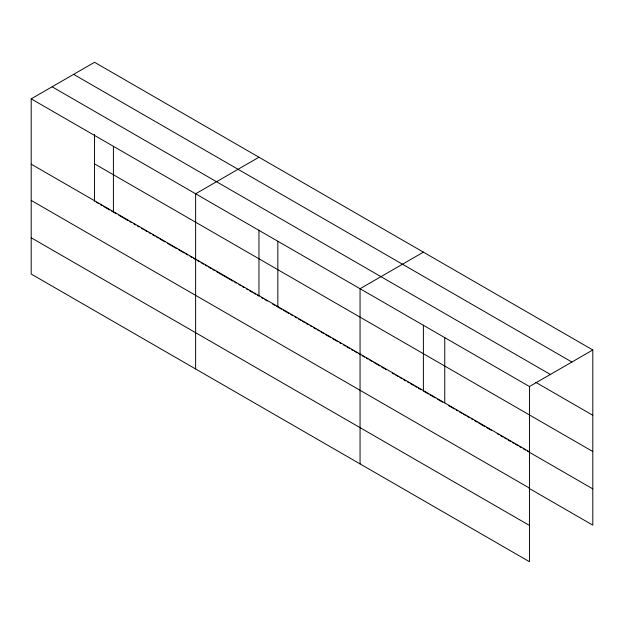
<?xml version="1.0" encoding="UTF-8"?>
<svg xmlns="http://www.w3.org/2000/svg" width="624" height="624" viewBox="0 0 624 624"><rect width="100%" height="100%" fill="white"/><g stroke="black" fill="none" stroke-linecap="round" stroke-linejoin="round"><path stroke-width="0.94" d="M258.96 230.162L258.96 296.143L257.283 295.175M423.392 325.096L423.392 391.076L428.423 393.978M31.2 98.857L529.464 386.529L529.464 561.709L31.2 274.037L31.2 98.857L94.536 62.291L592.8 349.963L592.8 525.143L529.058 488.342M258.96 157.225L195.624 193.791L195.624 368.971M423.392 252.151L360.056 288.717L360.056 463.897M529.464 386.529L592.8 349.963M73.632 74.357L571.896 362.029M52.104 86.791L550.368 374.462M535.774 382.34L592.8 415.264M94.536 163.855L592.8 451.526M31.2 164.167L529.464 451.831M96.213 202.184L98.732 203.635M100.409 204.602L102.086 205.569M103.763 206.544L109.637 209.929M111.314 210.896L116.345 213.806M118.864 215.257L128.092 220.584M129.769 221.551L131.446 222.526M133.965 223.977L135.642 224.944M137.319 225.911L138.996 226.886M141.515 228.337L143.192 229.304M144.869 230.272L147.389 231.722M149.066 232.697L150.743 233.665M152.42 234.632L154.939 236.083M156.616 237.058L158.293 238.025M159.97 238.992L165.001 241.894M167.521 243.352L176.748 248.68M178.425 249.647L184.298 253.04M185.975 254.007L187.652 254.974M190.172 256.425L191.849 257.4M193.526 258.367L196.045 259.818M197.722 260.785L199.399 261.752M201.076 262.727L203.596 264.178M205.273 265.145L206.95 266.113M208.627 267.08L211.146 268.538M212.823 269.506L214.5 270.473M216.177 271.44L232.955 281.128M234.632 282.095L236.309 283.07M238.828 284.521L240.505 285.488M242.182 286.455L243.859 287.422M246.379 288.881L248.056 289.848M249.733 290.815L252.252 292.266M253.929 293.241L255.606 294.208M261.479 297.593L263.156 298.568M264.833 299.536L267.353 300.986M272.384 303.896L274.903 305.347M276.58 306.314L281.611 309.223M283.288 310.19L289.162 313.583M290.839 314.551L292.516 315.518M295.035 316.969L296.712 317.936M298.389 318.911L300.908 320.362M302.585 321.329L304.262 322.296M305.939 323.263L308.459 324.722M310.136 325.689L311.813 326.656M313.49 327.623L316.009 329.082M317.686 330.049L319.363 331.016M321.04 331.984L323.56 333.434M325.237 334.409L330.268 337.311M332.787 338.77L337.818 341.671M339.495 342.638L341.18 343.606M343.691 345.064L345.368 346.031M347.045 346.999L349.565 348.449M351.242 349.424L352.919 350.392M354.596 351.359L357.115 352.81M358.792 353.785L360.469 354.752M362.146 355.719L364.666 357.17M366.343 358.137L368.02 359.112M369.697 360.079L372.216 361.53M373.893 362.497L379.766 365.89M381.443 366.857L386.474 369.767M392.348 373.152L394.025 374.127M395.71 375.094L398.221 376.545M399.898 377.512L401.575 378.479M403.252 379.454L405.772 380.905M407.449 381.872L409.126 382.84M410.803 383.807L413.322 385.265M414.999 386.233L416.676 387.2M418.353 388.167L420.872 389.626M430.1 394.945L435.131 397.855M437.65 399.305L442.681 402.215M448.547 405.6L454.42 408.993M456.097 409.96L457.774 410.927M459.451 411.895L461.971 413.345M463.648 414.32L465.325 415.288M467.002 416.255L469.513 417.706M471.19 418.673L472.875 419.64M474.552 420.615L477.064 422.066M478.741 423.033L484.614 426.418M486.291 427.393L491.322 430.295M497.195 433.688L498.872 434.655M500.549 435.622L503.061 437.073M504.738 438.04L506.415 439.007M508.092 439.982L510.611 441.433M512.288 442.4L513.965 443.368M515.642 444.335L518.162 445.786M519.839 446.761L521.516 447.728M523.193 448.695L525.704 450.146M527.381 451.113L592.8 488.881M31.2 200.421L529.464 488.093M31.2 237.775L529.464 525.447M444.756 337.623L444.756 402.932M277.844 241.254L277.844 306.563M113.412 146.32L113.412 211.63M94.536 134.277L94.536 201.209"/></g></svg>
